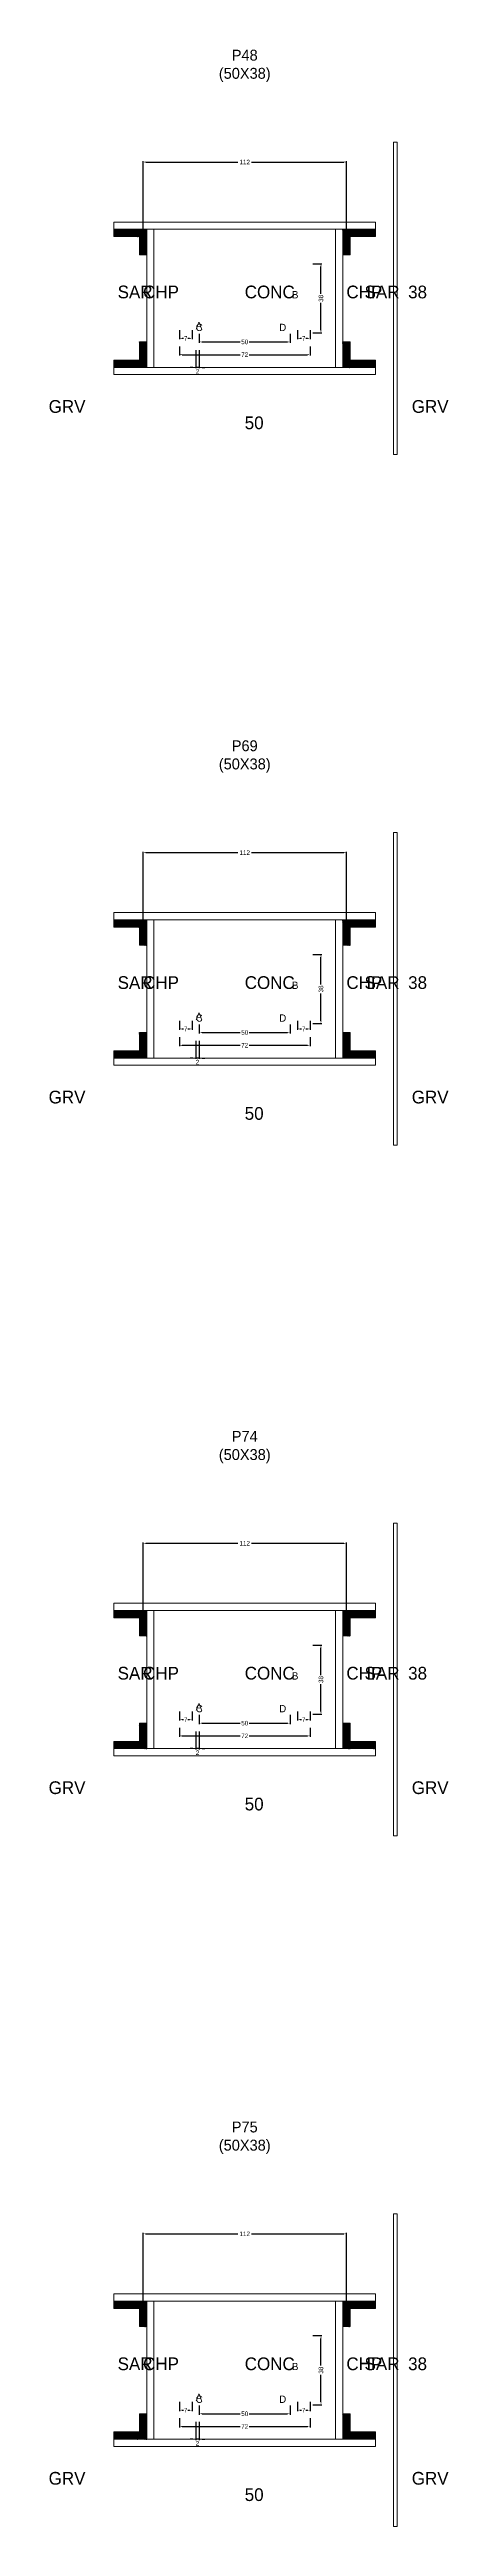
# Model space of a CAD drawing. Header units: centimetres. Extents: x -10500 to 4299, y -12546 to 295.
# Drawn here: x -108 to 112, y -10586 to -9223 of the extents above; entities that cross this region are included whole.
import ezdxf

# ---------------------------------------------------------------- set-up
doc = ezdxf.new("R2010")
doc.units = ezdxf.units.CM
for name, color, linetype in [('COTA', 241, 'Continuous'), ('Hachura', 251, 'Continuous'), ('NOMENCLATURA', 7, 'Continuous'), ('SARRAFO', 251, 'Continuous'), ('Texto Seção', 7, 'Continuous')]:
    doc.layers.add(name, color=color, linetype=linetype)
doc.dimstyles.new('cotax2', dxfattribs={"dimtxt": 2.5, "dimasz": 1.5, "dimexe": 0.5, "dimexo": 0.5, "dimgap": 0.5, "dimtad": 1, "dimcen": 2.5, "dimazin": 3, "dimtfac": 1, "dimtmove": 0, "dimatfit": 3})

# ---------------------------------------------------------------- blocks, each defined once
blk = doc.blocks.new('_CLOSEDFILLED')
at = {"color": 0, "linetype": 'BYBLOCK'}
blk.add_solid([(-1, 0.16), (0, 0), (-1, -0.16)], dxfattribs=at)
blk = doc.blocks.new('*D832')
for p, q in [((-36, -9386.5), (-36, -9391.5)), ((36, -9386.5), (36, -9391.5)), ((-34.5, -9391), (-2.5, -9391)), ((2.5, -9391), (34.5, -9391))]:
    blk.add_line(p, q)
at = {"layer": 'Defpoints'}
for p in [(-36, -9386), (36, -9386), (-36, -9391)]:
    blk.add_point(p, dxfattribs=at)
at = {"layer": 'COTA', "xscale": 1.5, "yscale": 1.5, "rotation": 180}
blk.add_blockref('_CLOSEDFILLED', (-36, -9391), dxfattribs=at)
at = {"layer": 'COTA', "xscale": 1.5, "yscale": 1.5}
blk.add_blockref('_CLOSEDFILLED', (36, -9391), dxfattribs=at)
at = {"layer": 'COTA', "insert": (0, -9391), "char_height": 2.5, "attachment_point": 5}
blk.add_mtext('72', dxfattribs=at)
blk = doc.blocks.new('*D833')
for p, q in [((-25, -9379.5), (-25, -9384.5)), ((-23.5, -9384), (-2.5, -9384)), ((2.5, -9384), (23.5, -9384)), ((25, -9379.5), (25, -9384.5))]:
    blk.add_line(p, q)
at = {"layer": 'Defpoints'}
for p in [(-25, -9379), (-25, -9384), (25, -9379)]:
    blk.add_point(p, dxfattribs=at)
at = {"layer": 'COTA', "xscale": 1.5, "yscale": 1.5, "rotation": 180}
blk.add_blockref('_CLOSEDFILLED', (-25, -9384), dxfattribs=at)
at = {"layer": 'COTA', "xscale": 1.5, "yscale": 1.5}
blk.add_blockref('_CLOSEDFILLED', (25, -9384), dxfattribs=at)
at = {"layer": 'COTA', "insert": (0, -9384), "char_height": 2.5, "attachment_point": 5}
blk.add_mtext('50', dxfattribs=at)
blk = doc.blocks.new('*D834')
for p, q in [((37.5, -9341), (42.5, -9341)), ((42, -9357.5), (42, -9342.5)), ((42, -9377.5), (42, -9362.5)), ((37.5, -9379), (42.5, -9379))]:
    blk.add_line(p, q)
at = {"layer": 'Defpoints'}
for p in [(37, -9341), (37, -9379), (42, -9379)]:
    blk.add_point(p, dxfattribs=at)
at = {"layer": 'COTA', "xscale": 1.5, "yscale": 1.5}
for p, rotation in [((42, -9341), 90), ((42, -9379), 270)]:
    blk.add_blockref('_CLOSEDFILLED', p, dxfattribs=dict(at, rotation=rotation))
at = {"layer": 'COTA', "insert": (42, -9360), "char_height": 2.5, "attachment_point": 5, "rotation": 90}
blk.add_mtext('38', dxfattribs=at)
blk = doc.blocks.new('*D835')
for p, q in [((-36, -9377.5), (-36, -9382.5)), ((-34.5, -9382), (-33.75, -9382)), ((-31.25, -9382), (-30.5, -9382)), ((-29, -9377.5), (-29, -9382.5))]:
    blk.add_line(p, q)
at = {"layer": 'Defpoints'}
for p in [(-36, -9377), (-36, -9382), (-29, -9377)]:
    blk.add_point(p, dxfattribs=at)
at = {"layer": 'COTA', "xscale": 1.5, "yscale": 1.5, "rotation": 180}
blk.add_blockref('_CLOSEDFILLED', (-36, -9382), dxfattribs=at)
at = {"layer": 'COTA', "xscale": 1.5, "yscale": 1.5}
blk.add_blockref('_CLOSEDFILLED', (-29, -9382), dxfattribs=at)
at = {"layer": 'COTA', "insert": (-32.5, -9382), "char_height": 2.5, "attachment_point": 5}
blk.add_mtext('7', dxfattribs=at)
blk = doc.blocks.new('*D836')
for p, q in [((29, -9377.5), (29, -9382.5)), ((30.5, -9382), (31.25, -9382)), ((33.75, -9382), (34.5, -9382)), ((36, -9377.5), (36, -9382.5))]:
    blk.add_line(p, q)
at = {"layer": 'Defpoints'}
for p in [(29, -9377), (29, -9382), (36, -9377)]:
    blk.add_point(p, dxfattribs=at)
at = {"layer": 'COTA', "xscale": 1.5, "yscale": 1.5, "rotation": 180}
blk.add_blockref('_CLOSEDFILLED', (29, -9382), dxfattribs=at)
at = {"layer": 'COTA', "xscale": 1.5, "yscale": 1.5}
blk.add_blockref('_CLOSEDFILLED', (36, -9382), dxfattribs=at)
at = {"layer": 'COTA', "insert": (32.5, -9382), "char_height": 2.5, "attachment_point": 5}
blk.add_mtext('7', dxfattribs=at)
blk = doc.blocks.new('*D837')
for p, q in [((-56, -9324.5), (-56, -9284.5)), ((-54.5, -9285), (-3.75, -9285)), ((3.75, -9285), (54.5, -9285)), ((56, -9324.5), (56, -9284.5))]:
    blk.add_line(p, q)
at = {"layer": 'Defpoints'}
for p in [(-56, -9285), (-56, -9325), (56, -9325)]:
    blk.add_point(p, dxfattribs=at)
at = {"layer": 'COTA', "xscale": 1.5, "yscale": 1.5, "rotation": 180}
blk.add_blockref('_CLOSEDFILLED', (-56, -9285), dxfattribs=at)
at = {"layer": 'COTA', "xscale": 1.5, "yscale": 1.5}
blk.add_blockref('_CLOSEDFILLED', (56, -9285), dxfattribs=at)
at = {"layer": 'COTA', "insert": (0, -9285), "char_height": 2.5, "attachment_point": 5}
blk.add_mtext('112', dxfattribs=at)
blk = doc.blocks.new('*D866')
for p, q in [((-36, -9766.5), (-36, -9771.5)), ((-34.5, -9771), (-2.5, -9771)), ((2.5, -9771), (34.5, -9771)), ((36, -9766.5), (36, -9771.5))]:
    blk.add_line(p, q)
at = {"layer": 'Defpoints'}
for p in [(-36, -9766), (-36, -9771), (36, -9766)]:
    blk.add_point(p, dxfattribs=at)
at = {"layer": 'COTA', "xscale": 1.5, "yscale": 1.5, "rotation": 180}
blk.add_blockref('_CLOSEDFILLED', (-36, -9771), dxfattribs=at)
at = {"layer": 'COTA', "xscale": 1.5, "yscale": 1.5}
blk.add_blockref('_CLOSEDFILLED', (36, -9771), dxfattribs=at)
at = {"layer": 'COTA', "insert": (0, -9771), "char_height": 2.5, "attachment_point": 5}
blk.add_mtext('72', dxfattribs=at)
blk = doc.blocks.new('*D867')
for p, q in [((-25, -9759.5), (-25, -9764.5)), ((-23.5, -9764), (-2.5, -9764)), ((2.5, -9764), (23.5, -9764)), ((25, -9759.5), (25, -9764.5))]:
    blk.add_line(p, q)
at = {"layer": 'Defpoints'}
for p in [(-25, -9759), (-25, -9764), (25, -9759)]:
    blk.add_point(p, dxfattribs=at)
at = {"layer": 'COTA', "xscale": 1.5, "yscale": 1.5, "rotation": 180}
blk.add_blockref('_CLOSEDFILLED', (-25, -9764), dxfattribs=at)
at = {"layer": 'COTA', "xscale": 1.5, "yscale": 1.5}
blk.add_blockref('_CLOSEDFILLED', (25, -9764), dxfattribs=at)
at = {"layer": 'COTA', "insert": (0, -9764), "char_height": 2.5, "attachment_point": 5}
blk.add_mtext('50', dxfattribs=at)
blk = doc.blocks.new('*D868')
for p, q in [((37.5, -9721), (42.5, -9721)), ((42, -9737.5), (42, -9722.5)), ((42, -9757.5), (42, -9742.5)), ((37.5, -9759), (42.5, -9759))]:
    blk.add_line(p, q)
at = {"layer": 'Defpoints'}
for p in [(37, -9721), (37, -9759), (42, -9759)]:
    blk.add_point(p, dxfattribs=at)
at = {"layer": 'COTA', "xscale": 1.5, "yscale": 1.5}
for p, rotation in [((42, -9721), 90), ((42, -9759), 270)]:
    blk.add_blockref('_CLOSEDFILLED', p, dxfattribs=dict(at, rotation=rotation))
at = {"layer": 'COTA', "insert": (42, -9740), "char_height": 2.5, "attachment_point": 5, "rotation": 90}
blk.add_mtext('38', dxfattribs=at)
blk = doc.blocks.new('*D869')
for p, q in [((-36, -9757.5), (-36, -9762.5)), ((-29, -9757.5), (-29, -9762.5)), ((-34.5, -9762), (-33.75, -9762)), ((-31.25, -9762), (-30.5, -9762))]:
    blk.add_line(p, q)
at = {"layer": 'Defpoints'}
for p in [(-36, -9757), (-29, -9757), (-36, -9762)]:
    blk.add_point(p, dxfattribs=at)
at = {"layer": 'COTA', "xscale": 1.5, "yscale": 1.5, "rotation": 180}
blk.add_blockref('_CLOSEDFILLED', (-36, -9762), dxfattribs=at)
at = {"layer": 'COTA', "xscale": 1.5, "yscale": 1.5}
blk.add_blockref('_CLOSEDFILLED', (-29, -9762), dxfattribs=at)
at = {"layer": 'COTA', "insert": (-32.5, -9762), "char_height": 2.5, "attachment_point": 5}
blk.add_mtext('7', dxfattribs=at)
blk = doc.blocks.new('*D870')
for p, q in [((29, -9757.5), (29, -9762.5)), ((36, -9757.5), (36, -9762.5)), ((30.5, -9762), (31.25, -9762)), ((33.75, -9762), (34.5, -9762))]:
    blk.add_line(p, q)
at = {"layer": 'Defpoints'}
for p in [(29, -9757), (36, -9757), (29, -9762)]:
    blk.add_point(p, dxfattribs=at)
at = {"layer": 'COTA', "xscale": 1.5, "yscale": 1.5, "rotation": 180}
blk.add_blockref('_CLOSEDFILLED', (29, -9762), dxfattribs=at)
at = {"layer": 'COTA', "xscale": 1.5, "yscale": 1.5}
blk.add_blockref('_CLOSEDFILLED', (36, -9762), dxfattribs=at)
at = {"layer": 'COTA', "insert": (32.5, -9762), "char_height": 2.5, "attachment_point": 5}
blk.add_mtext('7', dxfattribs=at)
blk = doc.blocks.new('*D871')
for p, q in [((-56, -9704.5), (-56, -9664.5)), ((-54.5, -9665), (-3.75, -9665)), ((3.75, -9665), (54.5, -9665)), ((56, -9704.5), (56, -9664.5))]:
    blk.add_line(p, q)
at = {"layer": 'Defpoints'}
for p in [(-56, -9665), (-56, -9705), (56, -9705)]:
    blk.add_point(p, dxfattribs=at)
at = {"layer": 'COTA', "xscale": 1.5, "yscale": 1.5, "rotation": 180}
blk.add_blockref('_CLOSEDFILLED', (-56, -9665), dxfattribs=at)
at = {"layer": 'COTA', "xscale": 1.5, "yscale": 1.5}
blk.add_blockref('_CLOSEDFILLED', (56, -9665), dxfattribs=at)
at = {"layer": 'COTA', "insert": (0, -9665), "char_height": 2.5, "attachment_point": 5}
blk.add_mtext('112', dxfattribs=at)
blk = doc.blocks.new('*D900')
for p, q in [((-36, -10146.5), (-36, -10151.5)), ((-34.5, -10151), (-2.5, -10151)), ((2.5, -10151), (34.5, -10151)), ((36, -10146.5), (36, -10151.5))]:
    blk.add_line(p, q)
at = {"layer": 'Defpoints'}
for p in [(-36, -10146), (-36, -10151), (36, -10146)]:
    blk.add_point(p, dxfattribs=at)
at = {"layer": 'COTA', "xscale": 1.5, "yscale": 1.5, "rotation": 180}
blk.add_blockref('_CLOSEDFILLED', (-36, -10151), dxfattribs=at)
at = {"layer": 'COTA', "xscale": 1.5, "yscale": 1.5}
blk.add_blockref('_CLOSEDFILLED', (36, -10151), dxfattribs=at)
at = {"layer": 'COTA', "insert": (0, -10151), "char_height": 2.5, "attachment_point": 5}
blk.add_mtext('72', dxfattribs=at)
blk = doc.blocks.new('*D901')
for p, q in [((-25, -10139.5), (-25, -10144.5)), ((25, -10139.5), (25, -10144.5)), ((-23.5, -10144), (-2.5, -10144)), ((2.5, -10144), (23.5, -10144))]:
    blk.add_line(p, q)
at = {"layer": 'Defpoints'}
for p in [(-25, -10139), (25, -10139), (-25, -10144)]:
    blk.add_point(p, dxfattribs=at)
at = {"layer": 'COTA', "xscale": 1.5, "yscale": 1.5, "rotation": 180}
blk.add_blockref('_CLOSEDFILLED', (-25, -10144), dxfattribs=at)
at = {"layer": 'COTA', "xscale": 1.5, "yscale": 1.5}
blk.add_blockref('_CLOSEDFILLED', (25, -10144), dxfattribs=at)
at = {"layer": 'COTA', "insert": (0, -10144), "char_height": 2.5, "attachment_point": 5}
blk.add_mtext('50', dxfattribs=at)
blk = doc.blocks.new('*D902')
for p, q in [((37.5, -10101), (42.5, -10101)), ((42, -10117.5), (42, -10102.5)), ((42, -10137.5), (42, -10122.5)), ((37.5, -10139), (42.5, -10139))]:
    blk.add_line(p, q)
at = {"layer": 'Defpoints'}
for p in [(37, -10101), (37, -10139), (42, -10139)]:
    blk.add_point(p, dxfattribs=at)
at = {"layer": 'COTA', "xscale": 1.5, "yscale": 1.5}
for p, rotation in [((42, -10101), 90), ((42, -10139), 270)]:
    blk.add_blockref('_CLOSEDFILLED', p, dxfattribs=dict(at, rotation=rotation))
at = {"layer": 'COTA', "insert": (42, -10120), "char_height": 2.5, "attachment_point": 5, "rotation": 90}
blk.add_mtext('38', dxfattribs=at)
blk = doc.blocks.new('*D903')
for p, q in [((-36, -10137.5), (-36, -10142.5)), ((-29, -10137.5), (-29, -10142.5)), ((-34.5, -10142), (-33.75, -10142)), ((-31.25, -10142), (-30.5, -10142))]:
    blk.add_line(p, q)
at = {"layer": 'Defpoints'}
for p in [(-36, -10137), (-29, -10137), (-36, -10142)]:
    blk.add_point(p, dxfattribs=at)
at = {"layer": 'COTA', "xscale": 1.5, "yscale": 1.5, "rotation": 180}
blk.add_blockref('_CLOSEDFILLED', (-36, -10142), dxfattribs=at)
at = {"layer": 'COTA', "xscale": 1.5, "yscale": 1.5}
blk.add_blockref('_CLOSEDFILLED', (-29, -10142), dxfattribs=at)
at = {"layer": 'COTA', "insert": (-32.5, -10142), "char_height": 2.5, "attachment_point": 5}
blk.add_mtext('7', dxfattribs=at)
blk = doc.blocks.new('*D904')
for p, q in [((29, -10137.5), (29, -10142.5)), ((36, -10137.5), (36, -10142.5)), ((30.5, -10142), (31.25, -10142)), ((33.75, -10142), (34.5, -10142))]:
    blk.add_line(p, q)
at = {"layer": 'Defpoints'}
for p in [(29, -10137), (36, -10137), (29, -10142)]:
    blk.add_point(p, dxfattribs=at)
at = {"layer": 'COTA', "xscale": 1.5, "yscale": 1.5, "rotation": 180}
blk.add_blockref('_CLOSEDFILLED', (29, -10142), dxfattribs=at)
at = {"layer": 'COTA', "xscale": 1.5, "yscale": 1.5}
blk.add_blockref('_CLOSEDFILLED', (36, -10142), dxfattribs=at)
at = {"layer": 'COTA', "insert": (32.5, -10142), "char_height": 2.5, "attachment_point": 5}
blk.add_mtext('7', dxfattribs=at)
blk = doc.blocks.new('*D905')
for p, q in [((-56, -10084.5), (-56, -10044.5)), ((56, -10084.5), (56, -10044.5)), ((-54.5, -10045), (-3.75, -10045)), ((3.75, -10045), (54.5, -10045))]:
    blk.add_line(p, q)
at = {"layer": 'Defpoints'}
for p in [(-56, -10045), (-56, -10085), (56, -10085)]:
    blk.add_point(p, dxfattribs=at)
at = {"layer": 'COTA', "xscale": 1.5, "yscale": 1.5, "rotation": 180}
blk.add_blockref('_CLOSEDFILLED', (-56, -10045), dxfattribs=at)
at = {"layer": 'COTA', "xscale": 1.5, "yscale": 1.5}
blk.add_blockref('_CLOSEDFILLED', (56, -10045), dxfattribs=at)
at = {"layer": 'COTA', "insert": (0, -10045), "char_height": 2.5, "attachment_point": 5}
blk.add_mtext('112', dxfattribs=at)
blk = doc.blocks.new('*D934')
for p, q in [((-36, -10526.5), (-36, -10531.5)), ((-34.5, -10531), (-2.5, -10531)), ((2.5, -10531), (34.5, -10531)), ((36, -10526.5), (36, -10531.5))]:
    blk.add_line(p, q)
at = {"layer": 'Defpoints'}
for p in [(-36, -10526), (-36, -10531), (36, -10526)]:
    blk.add_point(p, dxfattribs=at)
at = {"layer": 'COTA', "xscale": 1.5, "yscale": 1.5, "rotation": 180}
blk.add_blockref('_CLOSEDFILLED', (-36, -10531), dxfattribs=at)
at = {"layer": 'COTA', "xscale": 1.5, "yscale": 1.5}
blk.add_blockref('_CLOSEDFILLED', (36, -10531), dxfattribs=at)
at = {"layer": 'COTA', "insert": (0, -10531), "char_height": 2.5, "attachment_point": 5}
blk.add_mtext('72', dxfattribs=at)
blk = doc.blocks.new('*D935')
for p, q in [((-25, -10519.5), (-25, -10524.5)), ((25, -10519.5), (25, -10524.5)), ((-23.5, -10524), (-2.5, -10524)), ((2.5, -10524), (23.5, -10524))]:
    blk.add_line(p, q)
at = {"layer": 'Defpoints'}
for p in [(-25, -10519), (25, -10519), (-25, -10524)]:
    blk.add_point(p, dxfattribs=at)
at = {"layer": 'COTA', "xscale": 1.5, "yscale": 1.5, "rotation": 180}
blk.add_blockref('_CLOSEDFILLED', (-25, -10524), dxfattribs=at)
at = {"layer": 'COTA', "xscale": 1.5, "yscale": 1.5}
blk.add_blockref('_CLOSEDFILLED', (25, -10524), dxfattribs=at)
at = {"layer": 'COTA', "insert": (0, -10524), "char_height": 2.5, "attachment_point": 5}
blk.add_mtext('50', dxfattribs=at)
blk = doc.blocks.new('*D936')
for p, q in [((37.5, -10481), (42.5, -10481)), ((42, -10497.5), (42, -10482.5)), ((42, -10517.5), (42, -10502.5)), ((37.5, -10519), (42.5, -10519))]:
    blk.add_line(p, q)
at = {"layer": 'Defpoints'}
for p in [(37, -10481), (37, -10519), (42, -10519)]:
    blk.add_point(p, dxfattribs=at)
at = {"layer": 'COTA', "xscale": 1.5, "yscale": 1.5}
for p, rotation in [((42, -10481), 90), ((42, -10519), 270)]:
    blk.add_blockref('_CLOSEDFILLED', p, dxfattribs=dict(at, rotation=rotation))
at = {"layer": 'COTA', "insert": (42, -10500), "char_height": 2.5, "attachment_point": 5, "rotation": 90}
blk.add_mtext('38', dxfattribs=at)
blk = doc.blocks.new('*D937')
for p, q in [((-36, -10517.5), (-36, -10522.5)), ((-29, -10517.5), (-29, -10522.5)), ((-34.5, -10522), (-33.75, -10522)), ((-31.25, -10522), (-30.5, -10522))]:
    blk.add_line(p, q)
at = {"layer": 'Defpoints'}
for p in [(-36, -10517), (-29, -10517), (-36, -10522)]:
    blk.add_point(p, dxfattribs=at)
at = {"layer": 'COTA', "xscale": 1.5, "yscale": 1.5, "rotation": 180}
blk.add_blockref('_CLOSEDFILLED', (-36, -10522), dxfattribs=at)
at = {"layer": 'COTA', "xscale": 1.5, "yscale": 1.5}
blk.add_blockref('_CLOSEDFILLED', (-29, -10522), dxfattribs=at)
at = {"layer": 'COTA', "insert": (-32.5, -10522), "char_height": 2.5, "attachment_point": 5}
blk.add_mtext('7', dxfattribs=at)
blk = doc.blocks.new('*D938')
for p, q in [((29, -10517.5), (29, -10522.5)), ((36, -10517.5), (36, -10522.5)), ((30.5, -10522), (31.25, -10522)), ((33.75, -10522), (34.5, -10522))]:
    blk.add_line(p, q)
at = {"layer": 'Defpoints'}
for p in [(29, -10517), (36, -10517), (29, -10522)]:
    blk.add_point(p, dxfattribs=at)
at = {"layer": 'COTA', "xscale": 1.5, "yscale": 1.5, "rotation": 180}
blk.add_blockref('_CLOSEDFILLED', (29, -10522), dxfattribs=at)
at = {"layer": 'COTA', "xscale": 1.5, "yscale": 1.5}
blk.add_blockref('_CLOSEDFILLED', (36, -10522), dxfattribs=at)
at = {"layer": 'COTA', "insert": (32.5, -10522), "char_height": 2.5, "attachment_point": 5}
blk.add_mtext('7', dxfattribs=at)
blk = doc.blocks.new('*D939')
for p, q in [((-56, -10464.5), (-56, -10424.5)), ((-54.5, -10425), (-3.75, -10425)), ((3.75, -10425), (54.5, -10425)), ((56, -10464.5), (56, -10424.5))]:
    blk.add_line(p, q)
at = {"layer": 'Defpoints'}
for p in [(-56, -10425), (-56, -10465), (56, -10465)]:
    blk.add_point(p, dxfattribs=at)
at = {"layer": 'COTA', "xscale": 1.5, "yscale": 1.5, "rotation": 180}
blk.add_blockref('_CLOSEDFILLED', (-56, -10425), dxfattribs=at)
at = {"layer": 'COTA', "xscale": 1.5, "yscale": 1.5}
blk.add_blockref('_CLOSEDFILLED', (56, -10425), dxfattribs=at)
at = {"layer": 'COTA', "insert": (0, -10425), "char_height": 2.5, "attachment_point": 5}
blk.add_mtext('112', dxfattribs=at)

msp = doc.modelspace()

# ---------------------------------------------------------------- hatches: boundary and pattern name
at = {"layer": 'SARRAFO'}
h = msp.add_hatch(dxfattribs=at)
h.set_pattern_fill('SOLID', scale=2)
h.paths.add_polyline_path([(-72, -9326), (-58, -9326), (-58, -9322), (-72, -9322)])
h = msp.add_hatch(dxfattribs=at)
h.set_pattern_fill('SOLID', scale=2)
h.paths.add_polyline_path([(-58, -9336), (-54, -9336), (-54, -9322), (-58, -9322)])
h = msp.add_hatch(dxfattribs=at)
h.set_pattern_fill('SOLID', scale=2)
h.paths.add_polyline_path([(54, -9336), (58, -9336), (58, -9322), (54, -9322)])
h = msp.add_hatch(dxfattribs=at)
h.set_pattern_fill('SOLID', scale=2)
h.paths.add_polyline_path([(58, -9326), (72, -9326), (72, -9322), (58, -9322)])
h = msp.add_hatch(dxfattribs=at)
h.set_pattern_fill('SOLID', scale=2)
h.paths.add_polyline_path([(-58, -9398), (-54, -9398), (-54, -9384), (-58, -9384)])
h = msp.add_hatch(dxfattribs=at)
h.set_pattern_fill('SOLID', scale=2)
h.paths.add_polyline_path([(54, -9398), (58, -9398), (58, -9384), (54, -9384)])
h = msp.add_hatch(dxfattribs=at)
h.set_pattern_fill('SOLID', scale=2)
h.paths.add_polyline_path([(-72, -9398), (-58, -9398), (-58, -9394), (-72, -9394)])
h = msp.add_hatch(dxfattribs=at)
h.set_pattern_fill('SOLID', scale=2)
h.paths.add_polyline_path([(58, -9398), (72, -9398), (72, -9394), (58, -9394)])
h = msp.add_hatch(dxfattribs=at)
h.set_pattern_fill('SOLID', scale=2)
h.paths.add_polyline_path([(-72, -9706), (-58, -9706), (-58, -9702), (-72, -9702)])
h = msp.add_hatch(dxfattribs=at)
h.set_pattern_fill('SOLID', scale=2)
h.paths.add_polyline_path([(-58, -9716), (-54, -9716), (-54, -9702), (-58, -9702)])
h = msp.add_hatch(dxfattribs=at)
h.set_pattern_fill('SOLID', scale=2)
h.paths.add_polyline_path([(54, -9716), (58, -9716), (58, -9702), (54, -9702)])
h = msp.add_hatch(dxfattribs=at)
h.set_pattern_fill('SOLID', scale=2)
h.paths.add_polyline_path([(58, -9706), (72, -9706), (72, -9702), (58, -9702)])
h = msp.add_hatch(dxfattribs=at)
h.set_pattern_fill('SOLID', scale=2)
h.paths.add_polyline_path([(-58, -9778), (-54, -9778), (-54, -9764), (-58, -9764)])
h = msp.add_hatch(dxfattribs=at)
h.set_pattern_fill('SOLID', scale=2)
h.paths.add_polyline_path([(54, -9778), (58, -9778), (58, -9764), (54, -9764)])
h = msp.add_hatch(dxfattribs=at)
h.set_pattern_fill('SOLID', scale=2)
h.paths.add_polyline_path([(-72, -9778), (-58, -9778), (-58, -9774), (-72, -9774)])
h = msp.add_hatch(dxfattribs=at)
h.set_pattern_fill('SOLID', scale=2)
h.paths.add_polyline_path([(58, -9778), (72, -9778), (72, -9774), (58, -9774)])
h = msp.add_hatch(dxfattribs=at)
h.set_pattern_fill('SOLID', scale=2)
h.paths.add_polyline_path([(-72, -10086), (-58, -10086), (-58, -10082), (-72, -10082)])
h = msp.add_hatch(dxfattribs=at)
h.set_pattern_fill('SOLID', scale=2)
h.paths.add_polyline_path([(-58, -10096), (-54, -10096), (-54, -10082), (-58, -10082)])
h = msp.add_hatch(dxfattribs=at)
h.set_pattern_fill('SOLID', scale=2)
h.paths.add_polyline_path([(54, -10096), (58, -10096), (58, -10082), (54, -10082)])
h = msp.add_hatch(dxfattribs=at)
h.set_pattern_fill('SOLID', scale=2)
h.paths.add_polyline_path([(58, -10086), (72, -10086), (72, -10082), (58, -10082)])
h = msp.add_hatch(dxfattribs=at)
h.set_pattern_fill('SOLID', scale=2)
h.paths.add_polyline_path([(-58, -10158), (-54, -10158), (-54, -10144), (-58, -10144)])
h = msp.add_hatch(dxfattribs=at)
h.set_pattern_fill('SOLID', scale=2)
h.paths.add_polyline_path([(54, -10158), (58, -10158), (58, -10144), (54, -10144)])
h = msp.add_hatch(dxfattribs=at)
h.set_pattern_fill('SOLID', scale=2)
h.paths.add_polyline_path([(-72, -10158), (-58, -10158), (-58, -10154), (-72, -10154)])
h = msp.add_hatch(dxfattribs=at)
h.set_pattern_fill('SOLID', scale=2)
h.paths.add_polyline_path([(58, -10158), (72, -10158), (72, -10154), (58, -10154)])
h = msp.add_hatch(dxfattribs=at)
h.set_pattern_fill('SOLID', scale=2)
h.paths.add_polyline_path([(-72, -10466), (-58, -10466), (-58, -10462), (-72, -10462)])
h = msp.add_hatch(dxfattribs=at)
h.set_pattern_fill('SOLID', scale=2)
h.paths.add_polyline_path([(-58, -10476), (-54, -10476), (-54, -10462), (-58, -10462)])
h = msp.add_hatch(dxfattribs=at)
h.set_pattern_fill('SOLID', scale=2)
h.paths.add_polyline_path([(54, -10476), (58, -10476), (58, -10462), (54, -10462)])
h = msp.add_hatch(dxfattribs=at)
h.set_pattern_fill('SOLID', scale=2)
h.paths.add_polyline_path([(58, -10466), (72, -10466), (72, -10462), (58, -10462)])
h = msp.add_hatch(dxfattribs=at)
h.set_pattern_fill('SOLID', scale=2)
h.paths.add_polyline_path([(-72, -10538), (-58, -10538), (-58, -10534), (-72, -10534)])
h = msp.add_hatch(dxfattribs=at)
h.set_pattern_fill('SOLID', scale=2)
h.paths.add_polyline_path([(-58, -10538), (-54, -10538), (-54, -10524), (-58, -10524)])
h = msp.add_hatch(dxfattribs=at)
h.set_pattern_fill('SOLID', scale=2)
h.paths.add_polyline_path([(54, -10538), (58, -10538), (58, -10524), (54, -10524)])
h = msp.add_hatch(dxfattribs=at)
h.set_pattern_fill('SOLID', scale=2)
h.paths.add_polyline_path([(58, -10538), (72, -10538), (72, -10534), (58, -10534)])

# ---------------------------------------------------------------- linework, layer by layer
at = {"layer": 'Hachura', "lineweight": 13}
for points in [[(82, -9446), (84, -9446), (84, -9274), (82, -9274)], [(82, -9826), (84, -9826), (84, -9654), (82, -9654)], [(82, -10206), (84, -10206), (84, -10034), (82, -10034)], [(82, -10586), (84, -10586), (84, -10414), (82, -10414)]]:
    msp.add_lwpolyline(points, close=True, dxfattribs=at)
at = {"layer": 'Hachura', "lineweight": 18}
for points in [[(-72, -9322), (72, -9322), (72, -9318), (-72, -9318)], [(-54, -9398), (-50, -9398), (-50, -9322), (-54, -9322)], [(50, -9398), (54, -9398), (54, -9322), (50, -9322)], [(-72, -9402), (72, -9402), (72, -9398), (-72, -9398)], [(-72, -9702), (72, -9702), (72, -9698), (-72, -9698)], [(-54, -9778), (-50, -9778), (-50, -9702), (-54, -9702)], [(50, -9778), (54, -9778), (54, -9702), (50, -9702)], [(-72, -9782), (72, -9782), (72, -9778), (-72, -9778)], [(-72, -10082), (72, -10082), (72, -10078), (-72, -10078)], [(-54, -10158), (-50, -10158), (-50, -10082), (-54, -10082)], [(50, -10158), (54, -10158), (54, -10082), (50, -10082)], [(-72, -10162), (72, -10162), (72, -10158), (-72, -10158)], [(-72, -10462), (72, -10462), (72, -10458), (-72, -10458)], [(-54, -10538), (-50, -10538), (-50, -10462), (-54, -10462)], [(50, -10538), (54, -10538), (54, -10462), (50, -10462)], [(-72, -10542), (72, -10542), (72, -10538), (-72, -10538)]]:
    msp.add_lwpolyline(points, close=True, dxfattribs=at)
at = {"layer": 'SARRAFO', "lineweight": 13}
for points in [[(-72, -9326), (-58, -9326), (-58, -9322), (-72, -9322)], [(-58, -9336), (-54, -9336), (-54, -9322), (-58, -9322)], [(54, -9336), (58, -9336), (58, -9322), (54, -9322)], [(58, -9326), (72, -9326), (72, -9322), (58, -9322)], [(-58, -9398), (-54, -9398), (-54, -9384), (-58, -9384)], [(54, -9398), (58, -9398), (58, -9384), (54, -9384)], [(-72, -9398), (-58, -9398), (-58, -9394), (-72, -9394)], [(58, -9398), (72, -9398), (72, -9394), (58, -9394)], [(-72, -9706), (-58, -9706), (-58, -9702), (-72, -9702)], [(-58, -9716), (-54, -9716), (-54, -9702), (-58, -9702)], [(54, -9716), (58, -9716), (58, -9702), (54, -9702)], [(58, -9706), (72, -9706), (72, -9702), (58, -9702)], [(-58, -9778), (-54, -9778), (-54, -9764), (-58, -9764)], [(54, -9778), (58, -9778), (58, -9764), (54, -9764)], [(-72, -9778), (-58, -9778), (-58, -9774), (-72, -9774)], [(58, -9778), (72, -9778), (72, -9774), (58, -9774)], [(-72, -10086), (-58, -10086), (-58, -10082), (-72, -10082)], [(-58, -10096), (-54, -10096), (-54, -10082), (-58, -10082)], [(54, -10096), (58, -10096), (58, -10082), (54, -10082)], [(58, -10086), (72, -10086), (72, -10082), (58, -10082)], [(-58, -10158), (-54, -10158), (-54, -10144), (-58, -10144)], [(54, -10158), (58, -10158), (58, -10144), (54, -10144)], [(-72, -10158), (-58, -10158), (-58, -10154), (-72, -10154)], [(58, -10158), (72, -10158), (72, -10154), (58, -10154)], [(-72, -10466), (-58, -10466), (-58, -10462), (-72, -10462)], [(-58, -10476), (-54, -10476), (-54, -10462), (-58, -10462)], [(54, -10476), (58, -10476), (58, -10462), (54, -10462)], [(58, -10466), (72, -10466), (72, -10462), (58, -10462)], [(-72, -10538), (-58, -10538), (-58, -10534), (-72, -10534)], [(-58, -10538), (-54, -10538), (-54, -10524), (-58, -10524)], [(54, -10538), (58, -10538), (58, -10524), (54, -10524)], [(58, -10538), (72, -10538), (72, -10534), (58, -10534)]]:
    msp.add_lwpolyline(points, close=True, dxfattribs=at)

# ---------------------------------------------------------------- texts
at = {"layer": 'NOMENCLATURA'}
for s, p in [('B', (26, -9360)), ('A', (-27, -9377)), ('C', (-27, -9378)), ('D', (19, -9378)), ('B', (26, -9740)), ('A', (-27, -9757)), ('C', (-27, -9758)), ('D', (19, -9758)), ('B', (26, -10120)), ('A', (-27, -10137)), ('C', (-27, -10138)), ('D', (19, -10138)), ('B', (26, -10500)), ('A', (-27, -10517)), ('C', (-27, -10518)), ('D', (19, -10518))]:
    msp.add_text(s, height=4, dxfattribs=at).set_placement(p)
at = {"layer": 'NOMENCLATURA', "char_height": 6, "attachment_point": 8}
for s, insert in [('P48\\P(50X38)', (0, -9241)), ('P69\\P(50X38)', (0, -9621)), ('P74\\P(50X38)', (0, -10001)), ('P75\\P(50X38)', (0, -10381))]:
    msp.add_mtext(s, dxfattribs=dict(at, insert=insert))
at = {"layer": 'Texto Seção'}
for s, p in [('SAR', (-70, -9360)), ('CHP', (-56, -9360)), ('CONC', (0, -9360)), ('CHP', (56, -9360)), ('SAR', (66, -9360)), ('38', (90, -9360)), ('GRV', (-108, -9423)), ('GRV', (92, -9423)), ('50', (0, -9432)), ('SAR', (-70, -9740)), ('CHP', (-56, -9740)), ('CONC', (0, -9740)), ('CHP', (56, -9740)), ('SAR', (66, -9740)), ('38', (90, -9740)), ('GRV', (-108, -9803)), ('GRV', (92, -9803)), ('50', (0, -9812)), ('SAR', (-70, -10120)), ('CHP', (-56, -10120)), ('CONC', (0, -10120)), ('CHP', (56, -10120)), ('SAR', (66, -10120)), ('38', (90, -10120)), ('GRV', (-108, -10183)), ('GRV', (92, -10183)), ('50', (0, -10192)), ('SAR', (-70, -10500)), ('CHP', (-56, -10500)), ('CONC', (0, -10500)), ('CHP', (56, -10500)), ('SAR', (66, -10500)), ('38', (90, -10500)), ('GRV', (-108, -10563)), ('GRV', (92, -10563)), ('50', (0, -10572))]:
    msp.add_text(s, height=7, dxfattribs=at).set_placement(p)

# ---------------------------------------------------------------- dimensions: what is measured, and where the dimension line sits
at = {"layer": 'COTA'}
for base, p1, p2, picture, middle in [((-56, -9285), (-56, -9325), (56, -9325), '*D837', (0, -9285)), ((-36, -9382), (-36, -9377), (-29, -9377), '*D835', (-32.5, -9382)), ((-36, -9391), (-36, -9386), (36, -9386), '*D832', (0, -9391)), ((-25, -9384), (-25, -9379), (25, -9379), '*D833', (0, -9384)), ((29, -9382), (29, -9377), (36, -9377), '*D836', (32.5, -9382)), ((-56, -9665), (-56, -9705), (56, -9705), '*D871', (0, -9665)), ((-36, -9762), (-36, -9757), (-29, -9757), '*D869', (-32.5, -9762)), ((29, -9762), (29, -9757), (36, -9757), '*D870', (32.5, -9762)), ((-36, -9771), (-36, -9766), (36, -9766), '*D866', (0, -9771)), ((-25, -9764), (-25, -9759), (25, -9759), '*D867', (0, -9764)), ((-56, -10045), (-56, -10085), (56, -10085), '*D905', (0, -10045)), ((-36, -10142), (-36, -10137), (-29, -10137), '*D903', (-32.5, -10142)), ((-25, -10144), (-25, -10139), (25, -10139), '*D901', (0, -10144)), ((29, -10142), (29, -10137), (36, -10137), '*D904', (32.5, -10142)), ((-36, -10151), (-36, -10146), (36, -10146), '*D900', (0, -10151)), ((-56, -10425), (-56, -10465), (56, -10465), '*D939', (0, -10425)), ((-36, -10522), (-36, -10517), (-29, -10517), '*D937', (-32.5, -10522)), ((-25, -10524), (-25, -10519), (25, -10519), '*D935', (0, -10524)), ((29, -10522), (29, -10517), (36, -10517), '*D938', (32.5, -10522)), ((-36, -10531), (-36, -10526), (36, -10526), '*D934', (0, -10531))]:
    dim = msp.add_linear_dim(base=base, p1=p1, p2=p2, dimstyle='cotax2', dxfattribs=at)
    dim.commit()
    dim.dimension.update_dxf_attribs({"geometry": picture, "text_midpoint": middle})
for base, p1, p2, picture, middle in [((42, -9379), (37, -9379), (37, -9341), '*D834', (42, -9360)), ((42, -9759), (37, -9759), (37, -9721), '*D868', (42, -9740)), ((42, -10139), (37, -10139), (37, -10101), '*D902', (42, -10120)), ((42, -10519), (37, -10519), (37, -10481), '*D936', (42, -10500))]:
    dim = msp.add_linear_dim(base=base, p1=p1, p2=p2, angle=90, dimstyle='cotax2', dxfattribs=at)
    dim.commit()
    dim.dimension.update_dxf_attribs({"geometry": picture, "text_midpoint": middle})
for base, p1, p2 in [((-25, -9398), (-25, -9388), (-27, -9388)), ((-25, -9778), (-25, -9768), (-27, -9768)), ((-25, -10158), (-25, -10148), (-27, -10148)), ((-25, -10538), (-25, -10528), (-27, -10528))]:
    msp.add_linear_dim(base=base, p1=p1, p2=p2, dimstyle='cotax2', dxfattribs=at).render()

doc.saveas('drawing.dxf')
